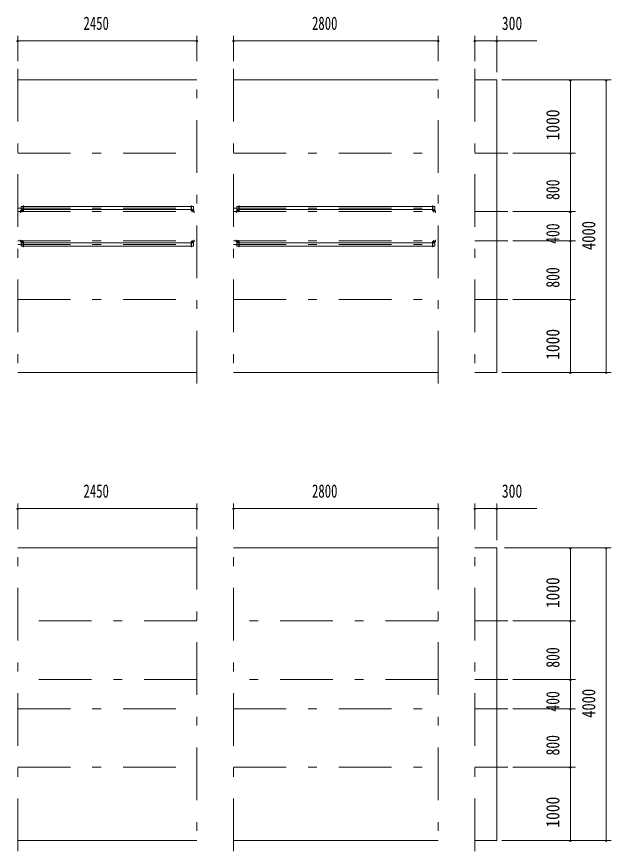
# Model space of a CAD drawing. Units: millimetres, scale not verified. Extents: x -37128 to 37128, y -29862 to 29862.
# Drawn here: x -14852 to -6722, y 4225 to 15635 of the extents above; entities that cross this region are included whole.
import ezdxf
from ezdxf.enums import TextEntityAlignment as Align

# ---------------------------------------------------------------- set-up
doc = ezdxf.new("R2010")
doc.units = ezdxf.units.MM
doc.header["$LTSCALE"] = 60
doc.linetypes.add('USER3', pattern=[24, 12, -5, 2, -5])
for name, color, linetype, lineweight in [('0-2_1-0BOLD', 7, 'Continuous', 18), ('0-3_1-2CENTER', 3, 'USER3', 18), ('0-5_1-5DIM', 3, 'Continuous', 18)]:
    doc.layers.add(name, color=color, linetype=linetype, lineweight=lineweight)
doc.styles.add('ＭＳ ゴシック', font='')
doc.styles.get('ＭＳ ゴシック').set_extended_font_data('MS Gothic')

msp = doc.modelspace()

# ---------------------------------------------------------------- linework, layer by layer
at = {"layer": '0-2_1-0BOLD'}
for p, q in [((-12388.49, 14769.86), (-14838.49, 14769.86)), ((-9088.49, 14769.86), (-11888.49, 14769.86)), ((-12466.64, 13040.36), (-14760.34, 13040.36)), ((-9166.64, 13040.36), (-11810.34, 13040.36)), ((-14795.14, 12983.06), (-14765.54, 12983.06)), ((-14765.54, 12979.86), (-14795.14, 12979.86)), ((-14760.34, 12997.66), (-12466.64, 12997.66)), ((-12431.84, 12983.06), (-12461.44, 12983.06)), ((-12461.44, 12979.86), (-12431.84, 12979.86)), ((-11845.14, 12983.06), (-11815.54, 12983.06)), ((-11815.54, 12979.86), (-11845.14, 12979.86)), ((-11810.34, 12997.66), (-9166.64, 12997.66)), ((-9131.84, 12983.06), (-9161.44, 12983.06)), ((-9161.44, 12979.86), (-9131.84, 12979.86)), ((-14765.54, 12559.86), (-14795.14, 12559.86)), ((-14795.14, 12556.66), (-14765.54, 12556.66)), ((-12461.44, 12559.86), (-12431.84, 12559.86)), ((-12431.84, 12556.66), (-12461.44, 12556.66)), ((-11815.54, 12559.86), (-11845.14, 12559.86)), ((-11845.14, 12556.66), (-11815.54, 12556.66)), ((-9161.44, 12559.86), (-9131.84, 12559.86)), ((-9131.84, 12556.66), (-9161.44, 12556.66)), ((-14760.34, 12542.06), (-12466.64, 12542.06)), ((-12466.64, 12499.36), (-14760.34, 12499.36)), ((-11810.34, 12542.06), (-9166.64, 12542.06)), ((-9166.64, 12499.36), (-11810.34, 12499.36)), ((-14838.49, 10769.86), (-12388.49, 10769.86)), ((-11888.49, 10769.86), (-9088.49, 10769.86)), ((-8588.49, 10769.86), (-8288.49, 10769.86)), ((-14838.49, 8374.86), (-12388.49, 8374.86)), ((-11888.49, 8374.86), (-9088.49, 8374.86)), ((-8588.49, 8374.86), (-8288.49, 8374.86)), ((-8288.49, 8374.86), (-8288.49, 4374.86)), ((-12388.49, 4374.86), (-14838.49, 4374.86)), ((-9088.49, 4374.86), (-11888.49, 4374.86)), ((-8288.49, 4374.86), (-8588.49, 4374.86))]:
    msp.add_line(p, q, dxfattribs=at)
for points in [[(-8288.49, 10769.86), (-8288.49, 14769.86), (-8588.49, 14769.86)], [(-14763.54, 13040.36), (-14792.39, 13040.36), (-14792.39, 12997.66), (-14763.54, 12997.66)], [(-14763.54, 12985.06), (-14763.54, 13050.86), (-14760.34, 13050.86), (-14760.34, 12985.06)], [(-12463.44, 12985.06), (-12463.44, 13050.86), (-12466.64, 13050.86), (-12466.64, 12985.06)], [(-12463.44, 12997.66), (-12434.59, 12997.66), (-12434.59, 13040.36), (-12463.44, 13040.36)], [(-11813.54, 13040.36), (-11842.39, 13040.36), (-11842.39, 12997.66), (-11813.54, 12997.66)], [(-11813.54, 12985.06), (-11813.54, 13050.86), (-11810.34, 13050.86), (-11810.34, 12985.06)], [(-9163.44, 12985.06), (-9163.44, 13050.86), (-9166.64, 13050.86), (-9166.64, 12985.06)], [(-9163.44, 12997.66), (-9134.59, 12997.66), (-9134.59, 13040.36), (-9163.44, 13040.36)], [(-14797.14, 12977.86), (-14797.14, 12957.86), (-14800.34, 12957.86), (-14800.34, 12977.86)], [(-12429.84, 12977.86), (-12429.84, 12957.86), (-12426.64, 12957.86), (-12426.64, 12977.86)], [(-11847.14, 12977.86), (-11847.14, 12957.86), (-11850.34, 12957.86), (-11850.34, 12977.86)], [(-9129.84, 12977.86), (-9129.84, 12957.86), (-9126.64, 12957.86), (-9126.64, 12977.86)], [(-14797.14, 12561.86), (-14797.14, 12581.86), (-14800.34, 12581.86), (-14800.34, 12561.86)], [(-14763.54, 12554.66), (-14763.54, 12488.86), (-14760.34, 12488.86), (-14760.34, 12554.66)], [(-12463.44, 12554.66), (-12463.44, 12488.86), (-12466.64, 12488.86), (-12466.64, 12554.66)], [(-12429.84, 12561.86), (-12429.84, 12581.86), (-12426.64, 12581.86), (-12426.64, 12561.86)], [(-11847.14, 12561.86), (-11847.14, 12581.86), (-11850.34, 12581.86), (-11850.34, 12561.86)], [(-11813.54, 12554.66), (-11813.54, 12488.86), (-11810.34, 12488.86), (-11810.34, 12554.66)], [(-9163.44, 12554.66), (-9163.44, 12488.86), (-9166.64, 12488.86), (-9166.64, 12554.66)], [(-9129.84, 12561.86), (-9129.84, 12581.86), (-9126.64, 12581.86), (-9126.64, 12561.86)], [(-14763.54, 12499.36), (-14792.39, 12499.36), (-14792.39, 12542.06), (-14763.54, 12542.06)], [(-12463.44, 12542.06), (-12434.59, 12542.06), (-12434.59, 12499.36), (-12463.44, 12499.36)], [(-11813.54, 12499.36), (-11842.39, 12499.36), (-11842.39, 12542.06), (-11813.54, 12542.06)], [(-9163.44, 12542.06), (-9134.59, 12542.06), (-9134.59, 12499.36), (-9163.44, 12499.36)]]:
    msp.add_lwpolyline(points, dxfattribs=at)
for centre, radius, start, end in [((-14795.14, 12977.86), 5.2, 90, 180), ((-14795.14, 12977.86), 2, 90, 180), ((-14765.54, 12985.06), 2, 270, 0), ((-14765.54, 12985.06), 5.2, 270, 0), ((-12461.44, 12985.06), 5.2, 180, 270), ((-12461.44, 12985.06), 2, 180, 270), ((-12431.84, 12977.86), 5.2, 0, 90), ((-12431.84, 12977.86), 2, 0, 90), ((-11845.14, 12977.86), 5.2, 90, 180), ((-11845.14, 12977.86), 2, 90, 180), ((-11815.54, 12985.06), 2, 270, 0), ((-11815.54, 12985.06), 5.2, 270, 0), ((-9161.44, 12985.06), 5.2, 180, 270), ((-9161.44, 12985.06), 2, 180, 270), ((-9131.84, 12977.86), 5.2, 0, 90), ((-9131.84, 12977.86), 2, 0, 90), ((-14795.14, 12561.86), 5.2, 180, 270), ((-14795.14, 12561.86), 2, 180, 270), ((-14765.54, 12554.66), 5.2, 0, 90), ((-14765.54, 12554.66), 2, 0, 90), ((-12461.44, 12554.66), 5.2, 90, 180), ((-12461.44, 12554.66), 2, 90, 180), ((-12431.84, 12561.86), 2, 270, 0), ((-12431.84, 12561.86), 5.2, 270, 0), ((-11845.14, 12561.86), 5.2, 180, 270), ((-11845.14, 12561.86), 2, 180, 270), ((-11815.54, 12554.66), 5.2, 0, 90), ((-11815.54, 12554.66), 2, 0, 90), ((-9161.44, 12554.66), 5.2, 90, 180), ((-9161.44, 12554.66), 2, 90, 180), ((-9131.84, 12561.86), 2, 270, 0), ((-9131.84, 12561.86), 5.2, 270, 0)]:
    msp.add_arc(centre, radius, start, end, dxfattribs=at)
at = {"layer": '0-3_1-2CENTER'}
for p, q in [((-14838.49, 14919.86), (-14838.49, 10619.86)), ((-12388.49, 10619.86), (-12388.49, 14919.86)), ((-11888.49, 14919.86), (-11888.49, 10619.86)), ((-9088.49, 10619.86), (-9088.49, 14919.86)), ((-8588.49, 14919.86), (-8588.49, 10619.86)), ((-14838.49, 13769.86), (-12388.49, 13769.86)), ((-11888.49, 13769.86), (-9088.49, 13769.86)), ((-8588.49, 13769.86), (-8138.49, 13769.86)), ((-14838.49, 13019.01), (-12388.49, 13019.01)), ((-11888.49, 13019.01), (-9088.49, 13019.01)), ((-14838.49, 12969.86), (-12388.49, 12969.86)), ((-14775.34, 12960.86), (-14775.34, 13002.66)), ((-12451.64, 12960.86), (-12451.64, 13002.66)), ((-11888.49, 12969.86), (-9088.49, 12969.86)), ((-11825.34, 12960.86), (-11825.34, 13002.66)), ((-9151.64, 12960.86), (-9151.64, 13002.66)), ((-8588.49, 12969.86), (-8138.49, 12969.86)), ((-14838.49, 12569.86), (-12388.49, 12569.86)), ((-14775.34, 12578.86), (-14775.34, 12537.06)), ((-12451.64, 12578.86), (-12451.64, 12537.06)), ((-11888.49, 12569.86), (-9088.49, 12569.86)), ((-11825.34, 12578.86), (-11825.34, 12537.06)), ((-9151.64, 12578.86), (-9151.64, 12537.06)), ((-8588.49, 12569.86), (-8138.49, 12569.86)), ((-14838.49, 12520.71), (-12388.49, 12520.71)), ((-11888.49, 12520.71), (-9088.49, 12520.71)), ((-14838.49, 11769.86), (-12388.49, 11769.86)), ((-11888.49, 11769.86), (-9088.49, 11769.86)), ((-8588.49, 11769.86), (-8138.49, 11769.86)), ((-14838.49, 4224.86), (-14838.49, 8524.86)), ((-12388.49, 8524.86), (-12388.49, 4224.86)), ((-11888.49, 4224.86), (-11888.49, 8524.86)), ((-9088.49, 8524.86), (-9088.49, 4224.86)), ((-8588.49, 4224.86), (-8588.49, 8524.86)), ((-12388.49, 7374.86), (-14838.49, 7374.86)), ((-9088.49, 7374.86), (-11888.49, 7374.86)), ((-8138.49, 7374.86), (-8588.49, 7374.86)), ((-12388.49, 6574.86), (-14838.49, 6574.86)), ((-9088.49, 6574.86), (-11888.49, 6574.86)), ((-8138.49, 6574.86), (-8588.49, 6574.86)), ((-14838.49, 6174.86), (-12388.49, 6174.86)), ((-11888.49, 6174.86), (-9088.49, 6174.86)), ((-8588.49, 6174.86), (-8138.49, 6174.86)), ((-14838.49, 5374.86), (-12388.49, 5374.86)), ((-11888.49, 5374.86), (-9088.49, 5374.86)), ((-8588.49, 5374.86), (-8138.49, 5374.86))]:
    msp.add_line(p, q, dxfattribs=at)
at = {"layer": '0-5_1-5DIM'}
for p, q in [((-14824.49, 15304.86), (-14852.49, 15304.86)), ((-14838.49, 15374.86), (-14838.49, 15024.86)), ((-12388.49, 15304.86), (-14838.49, 15304.86)), ((-12374.49, 15304.86), (-12402.49, 15304.86)), ((-12388.49, 15024.86), (-12388.49, 15374.86)), ((-11874.49, 15304.86), (-11902.49, 15304.86)), ((-11888.49, 15374.86), (-11888.49, 15024.86)), ((-9088.49, 15304.86), (-11888.49, 15304.86)), ((-9074.49, 15304.86), (-9102.49, 15304.86)), ((-9088.49, 15024.86), (-9088.49, 15374.86)), ((-8574.49, 15304.86), (-8602.49, 15304.86)), ((-8588.49, 15374.86), (-8588.49, 15024.86)), ((-8588.49, 15304.86), (-7738.99, 15304.86)), ((-8274.49, 15304.86), (-8302.49, 15304.86)), ((-8288.49, 14874.86), (-8288.49, 15374.86)), ((-6721.5, 14769.86), (-8218.49, 14769.86)), ((-7267.5, 14769.86), (-7295.5, 14769.86)), ((-7281.5, 14769.86), (-7281.5, 13769.86)), ((-6777.5, 14769.86), (-6805.5, 14769.86)), ((-6791.5, 14769.86), (-6791.5, 10769.86)), ((-8068.49, 13769.86), (-7211.5, 13769.86)), ((-7267.5, 13769.86), (-7295.5, 13769.86)), ((-7281.5, 13769.86), (-7281.5, 12969.86)), ((-7211.5, 12969.86), (-8068.49, 12969.86)), ((-7267.5, 12969.86), (-7295.5, 12969.86)), ((-7281.5, 12969.86), (-7281.5, 12569.86)), ((-7211.5, 12569.86), (-8068.49, 12569.86)), ((-7267.5, 12569.86), (-7295.5, 12569.86)), ((-7281.5, 12569.86), (-7281.5, 11769.86)), ((-8068.49, 11769.86), (-7211.5, 11769.86)), ((-7267.5, 11769.86), (-7295.5, 11769.86)), ((-7281.5, 11769.86), (-7281.5, 10769.86)), ((-6721.5, 10769.86), (-8218.49, 10769.86)), ((-8183.49, 10769.86), (-6721.5, 10769.86)), ((-7267.5, 10769.86), (-7295.5, 10769.86)), ((-7267.5, 10769.86), (-7295.5, 10769.86)), ((-6777.5, 10769.86), (-6805.5, 10769.86)), ((-6777.5, 10769.86), (-6805.5, 10769.86)), ((-14824.49, 8909.86), (-14852.49, 8909.86)), ((-14838.49, 8629.86), (-14838.49, 8979.86)), ((-14838.49, 8909.86), (-12388.49, 8909.86)), ((-12374.49, 8909.86), (-12402.49, 8909.86)), ((-12388.49, 8979.86), (-12388.49, 8629.86)), ((-11874.49, 8909.86), (-11902.49, 8909.86)), ((-11888.49, 8629.86), (-11888.49, 8979.86)), ((-11888.49, 8909.86), (-9088.49, 8909.86)), ((-9074.49, 8909.86), (-9102.49, 8909.86)), ((-9088.49, 8979.86), (-9088.49, 8629.86)), ((-8574.49, 8909.86), (-8602.49, 8909.86)), ((-8588.49, 8629.86), (-8588.49, 8979.86)), ((-8588.49, 8909.86), (-7738.99, 8909.86)), ((-8274.49, 8909.86), (-8302.49, 8909.86)), ((-8288.49, 8979.86), (-8288.49, 8479.86)), ((-6721.5, 8374.86), (-8183.49, 8374.86)), ((-7267.5, 8374.86), (-7295.5, 8374.86)), ((-7281.5, 8374.86), (-7281.5, 7374.86)), ((-6777.5, 8374.86), (-6805.5, 8374.86)), ((-6791.5, 8374.86), (-6791.5, 4374.86)), ((-7211.5, 7374.86), (-8068.49, 7374.86)), ((-7267.5, 7374.86), (-7295.5, 7374.86)), ((-7281.5, 7374.86), (-7281.5, 6574.86)), ((-7211.5, 6574.86), (-8068.49, 6574.86)), ((-7267.5, 6574.86), (-7295.5, 6574.86)), ((-7281.5, 6574.86), (-7281.5, 6174.86)), ((-7211.5, 6174.86), (-8068.49, 6174.86)), ((-7267.5, 6174.86), (-7295.5, 6174.86)), ((-7281.5, 6174.86), (-7281.5, 5374.86)), ((-7211.5, 5374.86), (-8068.49, 5374.86)), ((-7267.5, 5374.86), (-7295.5, 5374.86)), ((-7281.5, 5374.86), (-7281.5, 4374.86)), ((-6721.5, 4374.86), (-8218.49, 4374.86)), ((-7267.5, 4374.86), (-7295.5, 4374.86)), ((-6777.5, 4374.86), (-6805.5, 4374.86))]:
    msp.add_line(p, q, dxfattribs=at)
for centre in [(-14838.49, 15304.86), (-12388.49, 15304.86), (-11888.49, 15304.86), (-9088.49, 15304.86), (-8588.49, 15304.86), (-8288.49, 15304.86), (-7281.5, 14769.86), (-6791.5, 14769.86), (-7281.5, 13769.86), (-7281.5, 12969.86), (-7281.5, 12569.86), (-7281.5, 11769.86), (-7281.5, 10769.86), (-7281.5, 10769.86), (-6791.5, 10769.86), (-6791.5, 10769.86), (-14838.49, 8909.86), (-12388.49, 8909.86), (-11888.49, 8909.86), (-9088.49, 8909.86), (-8588.49, 8909.86), (-8288.49, 8909.86), (-7281.5, 8374.86), (-6791.5, 8374.86), (-7281.5, 7374.86), (-7281.5, 6574.86), (-7281.5, 6174.86), (-7281.5, 5374.86), (-7281.5, 4374.86), (-6791.5, 4374.86)]:
    msp.add_arc(centre, 14, 180, 0, dxfattribs=at)

# ---------------------------------------------------------------- texts
at = {"layer": '0-5_1-5DIM', "color": 7, "style": 'ＭＳ ゴシック'}
for s, width, p in [('2450', 0.7, (-13938.99, 15399.73)), ('2800', 0.7, (-10813.99, 15399.73)), ('300', 0.75, (-8218.49, 15399.73)), ('2450', 0.7, (-13938.99, 9004.73)), ('2800', 0.7, (-10813.99, 9004.73)), ('300', 0.75, (-8218.49, 9004.73))]:
    msp.add_text(s, height=182.3, dxfattribs=dict(at, width=width)).set_placement(p, align=Align.BOTTOM_LEFT)
for s, width, p in [('1000', 0.85, (-7376.37, 13944.36)), ('800', 0.75, (-7376.37, 13130.11)), ('400', 0.75, (-7376.37, 12530.11)), ('4000', 0.8, (-6886.37, 12444.36)), ('800', 0.75, (-7376.37, 11930.11)), ('1000', 0.85, (-7376.37, 10944.36)), ('1000', 0.85, (-7376.37, 7549.36)), ('800', 0.75, (-7376.37, 6735.11)), ('400', 0.75, (-7376.37, 6135.11)), ('4000', 0.8, (-6886.37, 6049.36)), ('800', 0.75, (-7376.37, 5535.11)), ('1000', 0.85, (-7376.37, 4549.36))]:
    msp.add_text(s, height=182.3, rotation=90, dxfattribs=dict(at, width=width)).set_placement(p, align=Align.BOTTOM_LEFT)

doc.saveas('drawing.dxf')
